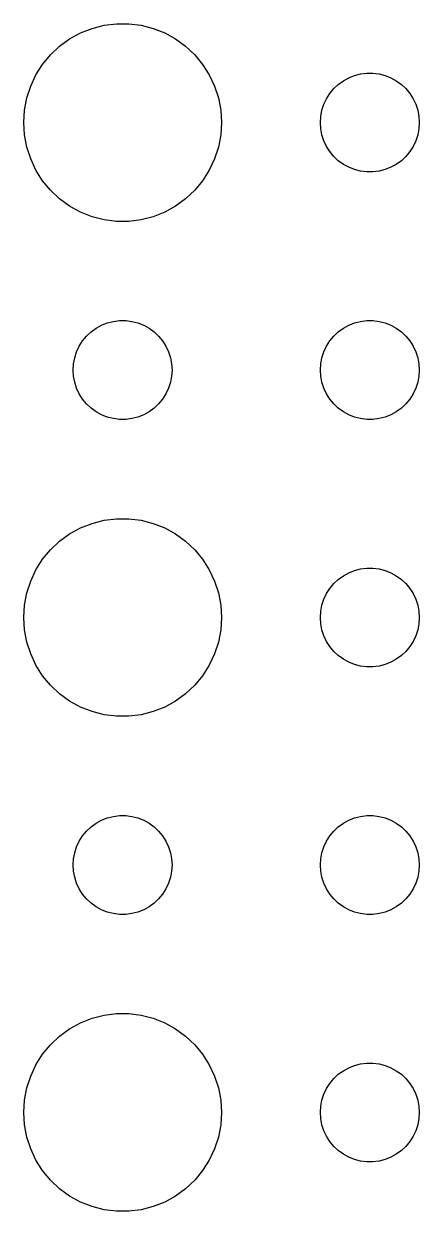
# Model space of a CAD drawing. Header units: metres. Extents: x -142 to 142, y -142 to 142.
# Drawn here: x -108 to -96, y -107.99 to -72.01 of the extents above; entities that cross this region are included whole.
import ezdxf

# ---------------------------------------------------------------- set-up
doc = ezdxf.new("R2010")
doc.units = ezdxf.units.M

msp = doc.modelspace()

# ---------------------------------------------------------------- linework, layer by layer
for p, q in [((-106.607, -72.467), (-106.277, -72.2855)), ((-106.277, -72.2855), (-105.927, -72.1468)), ((-105.927, -72.1468), (-105.562, -72.0531)), ((-105.562, -72.0531), (-105.188, -72.0059)), ((-105.188, -72.0059), (-104.812, -72.0059)), ((-104.812, -72.0059), (-104.438, -72.0531)), ((-104.438, -72.0531), (-104.073, -72.1468)), ((-104.073, -72.1468), (-103.723, -72.2855)), ((-103.723, -72.2855), (-103.393, -72.467)), ((-107.187, -72.9464), (-106.912, -72.6885)), ((-106.912, -72.6885), (-106.607, -72.467)), ((-103.393, -72.467), (-103.088, -72.6885)), ((-103.088, -72.6885), (-102.813, -72.9464)), ((-107.427, -73.2366), (-107.187, -72.9464)), ((-102.813, -72.9464), (-102.573, -73.2366)), ((-107.629, -73.5547), (-107.427, -73.2366)), ((-102.573, -73.2366), (-102.371, -73.5547)), ((-107.789, -73.8956), (-107.629, -73.5547)), ((-102.371, -73.5547), (-102.211, -73.8956)), ((-98.4561, -73.8442), (-98.3037, -73.7335)), ((-98.3037, -73.7335), (-98.1387, -73.6428)), ((-98.1387, -73.6428), (-97.9635, -73.5734)), ((-97.9635, -73.5734), (-97.7811, -73.5266)), ((-97.7811, -73.5266), (-97.5942, -73.503)), ((-97.5942, -73.503), (-97.4058, -73.503)), ((-97.4058, -73.503), (-97.2189, -73.5266)), ((-97.2189, -73.5266), (-97.0365, -73.5734)), ((-97.0365, -73.5734), (-96.8613, -73.6428)), ((-96.8613, -73.6428), (-96.6963, -73.7335)), ((-96.6963, -73.7335), (-96.5439, -73.8442)), ((-107.906, -74.2539), (-107.789, -73.8956)), ((-102.211, -73.8956), (-102.094, -74.2539)), ((-98.8145, -74.2774), (-98.7135, -74.1183)), ((-98.7135, -74.1183), (-98.5934, -73.9732)), ((-98.5934, -73.9732), (-98.4561, -73.8442)), ((-96.5439, -73.8442), (-96.4065, -73.9732)), ((-96.4065, -73.9732), (-96.2865, -74.1183)), ((-96.2865, -74.1183), (-96.1855, -74.2774)), ((-107.976, -74.624), (-107.906, -74.2539)), ((-102.094, -74.2539), (-102.024, -74.624)), ((-98.9529, -74.627), (-98.8947, -74.4478)), ((-98.8947, -74.4478), (-98.8145, -74.2774)), ((-96.1855, -74.2774), (-96.1053, -74.4478)), ((-96.1053, -74.4478), (-96.0471, -74.627)), ((-108, -75), (-107.976, -74.624)), ((-102.024, -74.624), (-102, -75)), ((-99, -75), (-98.9882, -74.812)), ((-98.9882, -74.812), (-98.9529, -74.627)), ((-96.0471, -74.627), (-96.0118, -74.812)), ((-96.0118, -74.812), (-96, -75)), ((-107.976, -75.376), (-108, -75)), ((-102, -75), (-102.024, -75.376)), ((-98.9882, -75.188), (-99, -75)), ((-98.9529, -75.373), (-98.9882, -75.188)), ((-96.0118, -75.188), (-96.0471, -75.373)), ((-96, -75), (-96.0118, -75.188)), ((-107.906, -75.7461), (-107.976, -75.376)), ((-102.024, -75.376), (-102.094, -75.7461)), ((-98.8947, -75.5522), (-98.9529, -75.373)), ((-98.8145, -75.7226), (-98.8947, -75.5522)), ((-96.1053, -75.5522), (-96.1855, -75.7226)), ((-96.0471, -75.373), (-96.1053, -75.5522)), ((-107.789, -76.1044), (-107.906, -75.7461)), ((-102.094, -75.7461), (-102.211, -76.1044)), ((-98.7135, -75.8817), (-98.8145, -75.7226)), ((-98.5934, -76.0268), (-98.7135, -75.8817)), ((-96.2865, -75.8817), (-96.4065, -76.0268)), ((-96.1855, -75.7226), (-96.2865, -75.8817)), ((-107.629, -76.4453), (-107.789, -76.1044)), ((-102.211, -76.1044), (-102.371, -76.4453)), ((-98.4561, -76.1558), (-98.5934, -76.0268)), ((-98.3037, -76.2665), (-98.4561, -76.1558)), ((-98.1387, -76.3572), (-98.3037, -76.2665)), ((-96.6963, -76.2665), (-96.8613, -76.3572)), ((-96.5439, -76.1558), (-96.6963, -76.2665)), ((-96.4065, -76.0268), (-96.5439, -76.1558)), ((-107.427, -76.7634), (-107.629, -76.4453)), ((-102.371, -76.4453), (-102.573, -76.7634)), ((-97.9635, -76.4266), (-98.1387, -76.3572)), ((-97.7811, -76.4734), (-97.9635, -76.4266)), ((-97.5942, -76.497), (-97.7811, -76.4734)), ((-97.4058, -76.497), (-97.5942, -76.497)), ((-97.2189, -76.4734), (-97.4058, -76.497)), ((-97.0365, -76.4266), (-97.2189, -76.4734)), ((-96.8613, -76.3572), (-97.0365, -76.4266)), ((-107.187, -77.0536), (-107.427, -76.7634)), ((-102.573, -76.7634), (-102.813, -77.0536)), ((-106.912, -77.3115), (-107.187, -77.0536)), ((-106.607, -77.533), (-106.912, -77.3115)), ((-103.088, -77.3115), (-103.393, -77.533)), ((-102.813, -77.0536), (-103.088, -77.3115)), ((-106.277, -77.7145), (-106.607, -77.533)), ((-105.927, -77.8532), (-106.277, -77.7145)), ((-103.723, -77.7145), (-104.073, -77.8532)), ((-103.393, -77.533), (-103.723, -77.7145)), ((-105.562, -77.9469), (-105.927, -77.8532)), ((-105.188, -77.9941), (-105.562, -77.9469)), ((-104.812, -77.9941), (-105.188, -77.9941)), ((-104.438, -77.9469), (-104.812, -77.9941)), ((-104.073, -77.8532), (-104.438, -77.9469)), ((-105.956, -81.3442), (-105.804, -81.2335)), ((-105.804, -81.2335), (-105.639, -81.1428)), ((-105.639, -81.1428), (-105.464, -81.0734)), ((-105.464, -81.0734), (-105.281, -81.0266)), ((-105.281, -81.0266), (-105.094, -81.003)), ((-105.094, -81.003), (-104.906, -81.003)), ((-104.906, -81.003), (-104.719, -81.0266)), ((-104.719, -81.0266), (-104.536, -81.0734)), ((-104.536, -81.0734), (-104.361, -81.1428)), ((-104.361, -81.1428), (-104.196, -81.2335)), ((-104.196, -81.2335), (-104.044, -81.3442)), ((-98.4561, -81.3442), (-98.3037, -81.2335)), ((-98.3037, -81.2335), (-98.1387, -81.1428)), ((-98.1387, -81.1428), (-97.9635, -81.0734)), ((-97.9635, -81.0734), (-97.7811, -81.0266)), ((-97.7811, -81.0266), (-97.5942, -81.003)), ((-97.5942, -81.003), (-97.4058, -81.003)), ((-97.4058, -81.003), (-97.2189, -81.0266)), ((-97.2189, -81.0266), (-97.0365, -81.0734)), ((-97.0365, -81.0734), (-96.8613, -81.1428)), ((-96.8613, -81.1428), (-96.6963, -81.2335)), ((-96.6963, -81.2335), (-96.5439, -81.3442)), ((-106.314, -81.7774), (-106.214, -81.6183)), ((-106.214, -81.6183), (-106.093, -81.4732)), ((-106.093, -81.4732), (-105.956, -81.3442)), ((-104.044, -81.3442), (-103.907, -81.4732)), ((-103.907, -81.4732), (-103.786, -81.6183)), ((-103.786, -81.6183), (-103.686, -81.7774)), ((-98.8145, -81.7774), (-98.7135, -81.6183)), ((-98.7135, -81.6183), (-98.5934, -81.4732)), ((-98.5934, -81.4732), (-98.4561, -81.3442)), ((-96.5439, -81.3442), (-96.4065, -81.4732)), ((-96.4065, -81.4732), (-96.2865, -81.6183)), ((-96.2865, -81.6183), (-96.1855, -81.7774)), ((-106.453, -82.127), (-106.395, -81.9478)), ((-106.395, -81.9478), (-106.314, -81.7774)), ((-103.686, -81.7774), (-103.605, -81.9478)), ((-103.605, -81.9478), (-103.547, -82.127)), ((-98.9529, -82.127), (-98.8947, -81.9478)), ((-98.8947, -81.9478), (-98.8145, -81.7774)), ((-96.1855, -81.7774), (-96.1053, -81.9478)), ((-96.1053, -81.9478), (-96.0471, -82.127)), ((-106.5, -82.5), (-106.488, -82.312)), ((-106.488, -82.312), (-106.453, -82.127)), ((-103.547, -82.127), (-103.512, -82.312)), ((-103.512, -82.312), (-103.5, -82.5)), ((-99, -82.5), (-98.9882, -82.312)), ((-98.9882, -82.312), (-98.9529, -82.127)), ((-96.0471, -82.127), (-96.0118, -82.312)), ((-96.0118, -82.312), (-96, -82.5)), ((-106.488, -82.688), (-106.5, -82.5)), ((-106.453, -82.873), (-106.488, -82.688)), ((-103.512, -82.688), (-103.547, -82.873)), ((-103.5, -82.5), (-103.512, -82.688)), ((-98.9882, -82.688), (-99, -82.5)), ((-98.9529, -82.873), (-98.9882, -82.688)), ((-96.0118, -82.688), (-96.0471, -82.873)), ((-96, -82.5), (-96.0118, -82.688)), ((-106.395, -83.0522), (-106.453, -82.873)), ((-106.314, -83.2226), (-106.395, -83.0522)), ((-103.605, -83.0522), (-103.686, -83.2226)), ((-103.547, -82.873), (-103.605, -83.0522)), ((-98.8947, -83.0522), (-98.9529, -82.873)), ((-98.8145, -83.2226), (-98.8947, -83.0522)), ((-96.1053, -83.0522), (-96.1855, -83.2226)), ((-96.0471, -82.873), (-96.1053, -83.0522)), ((-106.214, -83.3817), (-106.314, -83.2226)), ((-106.093, -83.5268), (-106.214, -83.3817)), ((-103.786, -83.3817), (-103.907, -83.5268)), ((-103.686, -83.2226), (-103.786, -83.3817)), ((-98.7135, -83.3817), (-98.8145, -83.2226)), ((-98.5934, -83.5268), (-98.7135, -83.3817)), ((-96.2865, -83.3817), (-96.4065, -83.5268)), ((-96.1855, -83.2226), (-96.2865, -83.3817)), ((-105.956, -83.6558), (-106.093, -83.5268)), ((-105.804, -83.7665), (-105.956, -83.6558)), ((-105.639, -83.8572), (-105.804, -83.7665)), ((-104.196, -83.7665), (-104.361, -83.8572)), ((-104.044, -83.6558), (-104.196, -83.7665)), ((-103.907, -83.5268), (-104.044, -83.6558)), ((-98.4561, -83.6558), (-98.5934, -83.5268)), ((-98.3037, -83.7665), (-98.4561, -83.6558)), ((-98.1387, -83.8572), (-98.3037, -83.7665)), ((-96.6963, -83.7665), (-96.8613, -83.8572)), ((-96.5439, -83.6558), (-96.6963, -83.7665)), ((-96.4065, -83.5268), (-96.5439, -83.6558)), ((-105.464, -83.9266), (-105.639, -83.8572)), ((-105.281, -83.9734), (-105.464, -83.9266)), ((-105.094, -83.997), (-105.281, -83.9734)), ((-104.906, -83.997), (-105.094, -83.997)), ((-104.719, -83.9734), (-104.906, -83.997)), ((-104.536, -83.9266), (-104.719, -83.9734)), ((-104.361, -83.8572), (-104.536, -83.9266)), ((-97.9635, -83.9266), (-98.1387, -83.8572)), ((-97.7811, -83.9734), (-97.9635, -83.9266)), ((-97.5942, -83.997), (-97.7811, -83.9734)), ((-97.4058, -83.997), (-97.5942, -83.997)), ((-97.2189, -83.9734), (-97.4058, -83.997)), ((-97.0365, -83.9266), (-97.2189, -83.9734)), ((-96.8613, -83.8572), (-97.0365, -83.9266)), ((-105.927, -87.1468), (-105.562, -87.0531)), ((-105.562, -87.0531), (-105.188, -87.0059)), ((-105.188, -87.0059), (-104.812, -87.0059)), ((-104.812, -87.0059), (-104.438, -87.0531)), ((-104.438, -87.0531), (-104.073, -87.1468)), ((-106.607, -87.467), (-106.277, -87.2855)), ((-106.277, -87.2855), (-105.927, -87.1468)), ((-104.073, -87.1468), (-103.723, -87.2855)), ((-103.723, -87.2855), (-103.393, -87.467)), ((-107.187, -87.9464), (-106.912, -87.6885)), ((-106.912, -87.6885), (-106.607, -87.467)), ((-103.393, -87.467), (-103.088, -87.6885)), ((-103.088, -87.6885), (-102.813, -87.9464)), ((-107.427, -88.2366), (-107.187, -87.9464)), ((-102.813, -87.9464), (-102.573, -88.2366)), ((-107.629, -88.5547), (-107.427, -88.2366)), ((-102.573, -88.2366), (-102.371, -88.5547)), ((-97.9635, -88.5734), (-97.7811, -88.5266)), ((-97.7811, -88.5266), (-97.5942, -88.503)), ((-97.5942, -88.503), (-97.4058, -88.503)), ((-97.4058, -88.503), (-97.2189, -88.5266)), ((-97.2189, -88.5266), (-97.0365, -88.5734)), ((-107.789, -88.8956), (-107.629, -88.5547)), ((-102.371, -88.5547), (-102.211, -88.8956)), ((-98.5934, -88.9732), (-98.4561, -88.8442)), ((-98.4561, -88.8442), (-98.3037, -88.7335)), ((-98.3037, -88.7335), (-98.1387, -88.6428)), ((-98.1387, -88.6428), (-97.9635, -88.5734)), ((-97.0365, -88.5734), (-96.8613, -88.6428)), ((-96.8613, -88.6428), (-96.6963, -88.7335)), ((-96.6963, -88.7335), (-96.5439, -88.8442)), ((-96.5439, -88.8442), (-96.4065, -88.9732)), ((-107.906, -89.2539), (-107.789, -88.8956)), ((-102.211, -88.8956), (-102.094, -89.2539)), ((-98.8145, -89.2774), (-98.7135, -89.1183)), ((-98.7135, -89.1183), (-98.5934, -88.9732)), ((-96.4065, -88.9732), (-96.2865, -89.1183)), ((-96.2865, -89.1183), (-96.1855, -89.2774)), ((-107.976, -89.624), (-107.906, -89.2539)), ((-102.094, -89.2539), (-102.024, -89.624)), ((-98.9529, -89.627), (-98.8947, -89.4478)), ((-98.8947, -89.4478), (-98.8145, -89.2774)), ((-96.1855, -89.2774), (-96.1053, -89.4478)), ((-96.1053, -89.4478), (-96.0471, -89.627)), ((-108, -90), (-107.976, -89.624)), ((-102.024, -89.624), (-102, -90)), ((-99, -90), (-98.9882, -89.812)), ((-98.9882, -89.812), (-98.9529, -89.627)), ((-96.0471, -89.627), (-96.0118, -89.812)), ((-96.0118, -89.812), (-96, -90)), ((-107.976, -90.376), (-108, -90)), ((-102, -90), (-102.024, -90.376)), ((-98.9882, -90.188), (-99, -90)), ((-98.9529, -90.373), (-98.9882, -90.188)), ((-96.0118, -90.188), (-96.0471, -90.373)), ((-96, -90), (-96.0118, -90.188)), ((-107.906, -90.7461), (-107.976, -90.376)), ((-102.024, -90.376), (-102.094, -90.7461)), ((-98.8947, -90.5522), (-98.9529, -90.373)), ((-98.8145, -90.7226), (-98.8947, -90.5522)), ((-96.1053, -90.5522), (-96.1855, -90.7226)), ((-96.0471, -90.373), (-96.1053, -90.5522)), ((-107.789, -91.1044), (-107.906, -90.7461)), ((-102.094, -90.7461), (-102.211, -91.1044)), ((-98.7135, -90.8817), (-98.8145, -90.7226)), ((-98.5934, -91.0268), (-98.7135, -90.8817)), ((-98.4561, -91.1558), (-98.5934, -91.0268)), ((-96.4065, -91.0268), (-96.5439, -91.1558)), ((-96.2865, -90.8817), (-96.4065, -91.0268)), ((-96.1855, -90.7226), (-96.2865, -90.8817)), ((-107.629, -91.4453), (-107.789, -91.1044)), ((-102.211, -91.1044), (-102.371, -91.4453)), ((-98.3037, -91.2665), (-98.4561, -91.1558)), ((-98.1387, -91.3572), (-98.3037, -91.2665)), ((-97.9635, -91.4266), (-98.1387, -91.3572)), ((-96.8613, -91.3572), (-97.0365, -91.4266)), ((-96.6963, -91.2665), (-96.8613, -91.3572)), ((-96.5439, -91.1558), (-96.6963, -91.2665)), ((-107.427, -91.7634), (-107.629, -91.4453)), ((-107.187, -92.0536), (-107.427, -91.7634)), ((-102.573, -91.7634), (-102.813, -92.0536)), ((-102.371, -91.4453), (-102.573, -91.7634)), ((-97.7811, -91.4734), (-97.9635, -91.4266)), ((-97.5942, -91.497), (-97.7811, -91.4734)), ((-97.4058, -91.497), (-97.5942, -91.497)), ((-97.2189, -91.4734), (-97.4058, -91.497)), ((-97.0365, -91.4266), (-97.2189, -91.4734)), ((-106.912, -92.3115), (-107.187, -92.0536)), ((-102.813, -92.0536), (-103.088, -92.3115)), ((-106.607, -92.533), (-106.912, -92.3115)), ((-103.088, -92.3115), (-103.393, -92.533)), ((-106.277, -92.7145), (-106.607, -92.533)), ((-105.927, -92.8532), (-106.277, -92.7145)), ((-103.723, -92.7145), (-104.073, -92.8532)), ((-103.393, -92.533), (-103.723, -92.7145)), ((-105.562, -92.9469), (-105.927, -92.8532)), ((-105.188, -92.9941), (-105.562, -92.9469)), ((-104.812, -92.9941), (-105.188, -92.9941)), ((-104.438, -92.9469), (-104.812, -92.9941)), ((-104.073, -92.8532), (-104.438, -92.9469)), ((-105.639, -96.1428), (-105.464, -96.0734)), ((-105.464, -96.0734), (-105.281, -96.0266)), ((-105.281, -96.0266), (-105.094, -96.003)), ((-105.094, -96.003), (-104.906, -96.003)), ((-104.906, -96.003), (-104.719, -96.0266)), ((-104.719, -96.0266), (-104.536, -96.0734)), ((-104.536, -96.0734), (-104.361, -96.1428)), ((-98.1387, -96.1428), (-97.9635, -96.0734)), ((-97.9635, -96.0734), (-97.7811, -96.0266)), ((-97.7811, -96.0266), (-97.5942, -96.003)), ((-97.5942, -96.003), (-97.4058, -96.003)), ((-97.4058, -96.003), (-97.2189, -96.0266)), ((-97.2189, -96.0266), (-97.0365, -96.0734)), ((-97.0365, -96.0734), (-96.8613, -96.1428)), ((-106.093, -96.4732), (-105.956, -96.3442)), ((-105.956, -96.3442), (-105.804, -96.2335)), ((-105.804, -96.2335), (-105.639, -96.1428)), ((-104.361, -96.1428), (-104.196, -96.2335)), ((-104.196, -96.2335), (-104.044, -96.3442)), ((-104.044, -96.3442), (-103.907, -96.4732)), ((-98.5934, -96.4732), (-98.4561, -96.3442)), ((-98.4561, -96.3442), (-98.3037, -96.2335)), ((-98.3037, -96.2335), (-98.1387, -96.1428)), ((-96.8613, -96.1428), (-96.6963, -96.2335)), ((-96.6963, -96.2335), (-96.5439, -96.3442)), ((-96.5439, -96.3442), (-96.4065, -96.4732)), ((-106.395, -96.9478), (-106.314, -96.7774)), ((-106.314, -96.7774), (-106.214, -96.6183)), ((-106.214, -96.6183), (-106.093, -96.4732)), ((-103.907, -96.4732), (-103.786, -96.6183)), ((-103.786, -96.6183), (-103.686, -96.7774)), ((-103.686, -96.7774), (-103.605, -96.9478)), ((-98.8947, -96.9478), (-98.8145, -96.7774)), ((-98.8145, -96.7774), (-98.7135, -96.6183)), ((-98.7135, -96.6183), (-98.5934, -96.4732)), ((-96.4065, -96.4732), (-96.2865, -96.6183)), ((-96.2865, -96.6183), (-96.1855, -96.7774)), ((-96.1855, -96.7774), (-96.1053, -96.9478)), ((-106.488, -97.312), (-106.453, -97.127)), ((-106.453, -97.127), (-106.395, -96.9478)), ((-103.605, -96.9478), (-103.547, -97.127)), ((-103.547, -97.127), (-103.512, -97.312)), ((-98.9882, -97.312), (-98.9529, -97.127)), ((-98.9529, -97.127), (-98.8947, -96.9478)), ((-96.1053, -96.9478), (-96.0471, -97.127)), ((-96.0471, -97.127), (-96.0118, -97.312)), ((-106.5, -97.5), (-106.488, -97.312)), ((-106.488, -97.688), (-106.5, -97.5)), ((-103.512, -97.312), (-103.5, -97.5)), ((-103.5, -97.5), (-103.512, -97.688)), ((-99, -97.5), (-98.9882, -97.312)), ((-98.9882, -97.688), (-99, -97.5)), ((-96.0118, -97.312), (-96, -97.5)), ((-96, -97.5), (-96.0118, -97.688)), ((-106.453, -97.873), (-106.488, -97.688)), ((-106.395, -98.0522), (-106.453, -97.873)), ((-103.547, -97.873), (-103.605, -98.0522)), ((-103.512, -97.688), (-103.547, -97.873)), ((-98.9529, -97.873), (-98.9882, -97.688)), ((-98.8947, -98.0522), (-98.9529, -97.873)), ((-96.0471, -97.873), (-96.1053, -98.0522)), ((-96.0118, -97.688), (-96.0471, -97.873)), ((-106.314, -98.2226), (-106.395, -98.0522)), ((-106.214, -98.3817), (-106.314, -98.2226)), ((-103.686, -98.2226), (-103.786, -98.3817)), ((-103.605, -98.0522), (-103.686, -98.2226)), ((-98.8145, -98.2226), (-98.8947, -98.0522)), ((-98.7135, -98.3817), (-98.8145, -98.2226)), ((-96.1855, -98.2226), (-96.2865, -98.3817)), ((-96.1053, -98.0522), (-96.1855, -98.2226)), ((-106.093, -98.5268), (-106.214, -98.3817)), ((-105.956, -98.6558), (-106.093, -98.5268)), ((-103.907, -98.5268), (-104.044, -98.6558)), ((-103.786, -98.3817), (-103.907, -98.5268)), ((-98.5934, -98.5268), (-98.7135, -98.3817)), ((-98.4561, -98.6558), (-98.5934, -98.5268)), ((-96.4065, -98.5268), (-96.5439, -98.6558)), ((-96.2865, -98.3817), (-96.4065, -98.5268)), ((-105.804, -98.7665), (-105.956, -98.6558)), ((-105.639, -98.8572), (-105.804, -98.7665)), ((-105.464, -98.9266), (-105.639, -98.8572)), ((-105.281, -98.9734), (-105.464, -98.9266)), ((-104.536, -98.9266), (-104.719, -98.9734)), ((-104.361, -98.8572), (-104.536, -98.9266)), ((-104.196, -98.7665), (-104.361, -98.8572)), ((-104.044, -98.6558), (-104.196, -98.7665)), ((-98.3037, -98.7665), (-98.4561, -98.6558)), ((-98.1387, -98.8572), (-98.3037, -98.7665)), ((-97.9635, -98.9266), (-98.1387, -98.8572)), ((-97.7811, -98.9734), (-97.9635, -98.9266)), ((-97.0365, -98.9266), (-97.2189, -98.9734)), ((-96.8613, -98.8572), (-97.0365, -98.9266)), ((-96.6963, -98.7665), (-96.8613, -98.8572)), ((-96.5439, -98.6558), (-96.6963, -98.7665)), ((-105.094, -98.997), (-105.281, -98.9734)), ((-104.906, -98.997), (-105.094, -98.997)), ((-104.719, -98.9734), (-104.906, -98.997)), ((-97.5942, -98.997), (-97.7811, -98.9734)), ((-97.4058, -98.997), (-97.5942, -98.997)), ((-97.2189, -98.9734), (-97.4058, -98.997)), ((-106.277, -102.286), (-105.927, -102.147)), ((-105.927, -102.147), (-105.562, -102.053)), ((-105.562, -102.053), (-105.188, -102.006)), ((-105.188, -102.006), (-104.812, -102.006)), ((-104.812, -102.006), (-104.438, -102.053)), ((-104.438, -102.053), (-104.073, -102.147)), ((-104.073, -102.147), (-103.723, -102.286)), ((-106.912, -102.688), (-106.607, -102.467)), ((-106.607, -102.467), (-106.277, -102.286)), ((-103.723, -102.286), (-103.393, -102.467)), ((-103.393, -102.467), (-103.088, -102.688)), ((-107.187, -102.946), (-106.912, -102.688)), ((-103.088, -102.688), (-102.813, -102.946)), ((-107.629, -103.555), (-107.427, -103.237)), ((-107.427, -103.237), (-107.187, -102.946)), ((-102.813, -102.946), (-102.573, -103.237)), ((-102.573, -103.237), (-102.371, -103.555)), ((-107.789, -103.896), (-107.629, -103.555)), ((-102.371, -103.555), (-102.211, -103.896)), ((-98.3037, -103.734), (-98.1387, -103.643)), ((-98.1387, -103.643), (-97.9635, -103.573)), ((-97.9635, -103.573), (-97.7811, -103.527)), ((-97.7811, -103.527), (-97.5942, -103.503)), ((-97.5942, -103.503), (-97.4058, -103.503)), ((-97.4058, -103.503), (-97.2189, -103.527)), ((-97.2189, -103.527), (-97.0365, -103.573)), ((-97.0365, -103.573), (-96.8613, -103.643)), ((-96.8613, -103.643), (-96.6963, -103.734)), ((-107.906, -104.254), (-107.789, -103.896)), ((-102.211, -103.896), (-102.094, -104.254)), ((-98.7135, -104.118), (-98.5934, -103.973)), ((-98.5934, -103.973), (-98.4561, -103.844)), ((-98.4561, -103.844), (-98.3037, -103.734)), ((-96.6963, -103.734), (-96.5439, -103.844)), ((-96.5439, -103.844), (-96.4065, -103.973)), ((-96.4065, -103.973), (-96.2865, -104.118)), ((-107.976, -104.624), (-107.906, -104.254)), ((-102.094, -104.254), (-102.024, -104.624)), ((-98.8947, -104.448), (-98.8145, -104.277)), ((-98.8145, -104.277), (-98.7135, -104.118)), ((-96.2865, -104.118), (-96.1855, -104.277)), ((-96.1855, -104.277), (-96.1053, -104.448)), ((-108, -105), (-107.976, -104.624)), ((-102.024, -104.624), (-102, -105)), ((-98.9882, -104.812), (-98.9529, -104.627)), ((-98.9529, -104.627), (-98.8947, -104.448)), ((-96.1053, -104.448), (-96.0471, -104.627)), ((-96.0471, -104.627), (-96.0118, -104.812)), ((-107.976, -105.376), (-108, -105)), ((-102, -105), (-102.024, -105.376)), ((-99, -105), (-98.9882, -104.812)), ((-98.9882, -105.188), (-99, -105)), ((-96.0118, -104.812), (-96, -105)), ((-96, -105), (-96.0118, -105.188)), ((-107.906, -105.746), (-107.976, -105.376)), ((-102.024, -105.376), (-102.094, -105.746)), ((-98.9529, -105.373), (-98.9882, -105.188)), ((-98.8947, -105.552), (-98.9529, -105.373)), ((-96.0471, -105.373), (-96.1053, -105.552)), ((-96.0118, -105.188), (-96.0471, -105.373)), ((-107.789, -106.104), (-107.906, -105.746)), ((-102.094, -105.746), (-102.211, -106.104)), ((-98.8145, -105.723), (-98.8947, -105.552)), ((-98.7135, -105.882), (-98.8145, -105.723)), ((-96.1855, -105.723), (-96.2865, -105.882)), ((-96.1053, -105.552), (-96.1855, -105.723)), ((-107.629, -106.445), (-107.789, -106.104)), ((-102.211, -106.104), (-102.371, -106.445)), ((-98.5934, -106.027), (-98.7135, -105.882)), ((-98.4561, -106.156), (-98.5934, -106.027)), ((-98.3037, -106.266), (-98.4561, -106.156)), ((-96.5439, -106.156), (-96.6963, -106.266)), ((-96.4065, -106.027), (-96.5439, -106.156)), ((-96.2865, -105.882), (-96.4065, -106.027)), ((-107.427, -106.763), (-107.629, -106.445)), ((-102.371, -106.445), (-102.573, -106.763)), ((-98.1387, -106.357), (-98.3037, -106.266)), ((-97.9635, -106.427), (-98.1387, -106.357)), ((-97.7811, -106.473), (-97.9635, -106.427)), ((-97.5942, -106.497), (-97.7811, -106.473)), ((-97.4058, -106.497), (-97.5942, -106.497)), ((-97.2189, -106.473), (-97.4058, -106.497)), ((-97.0365, -106.427), (-97.2189, -106.473)), ((-96.8613, -106.357), (-97.0365, -106.427)), ((-96.6963, -106.266), (-96.8613, -106.357)), ((-107.187, -107.054), (-107.427, -106.763)), ((-102.573, -106.763), (-102.813, -107.054)), ((-106.912, -107.312), (-107.187, -107.054)), ((-102.813, -107.054), (-103.088, -107.312)), ((-106.607, -107.533), (-106.912, -107.312)), ((-106.277, -107.714), (-106.607, -107.533)), ((-103.393, -107.533), (-103.723, -107.714)), ((-103.088, -107.312), (-103.393, -107.533)), ((-105.927, -107.853), (-106.277, -107.714)), ((-105.562, -107.947), (-105.927, -107.853)), ((-105.188, -107.994), (-105.562, -107.947)), ((-104.438, -107.947), (-104.812, -107.994)), ((-104.073, -107.853), (-104.438, -107.947)), ((-103.723, -107.714), (-104.073, -107.853)), ((-104.812, -107.994), (-105.188, -107.994))]:
    msp.add_line(p, q)

doc.saveas('drawing.dxf')
